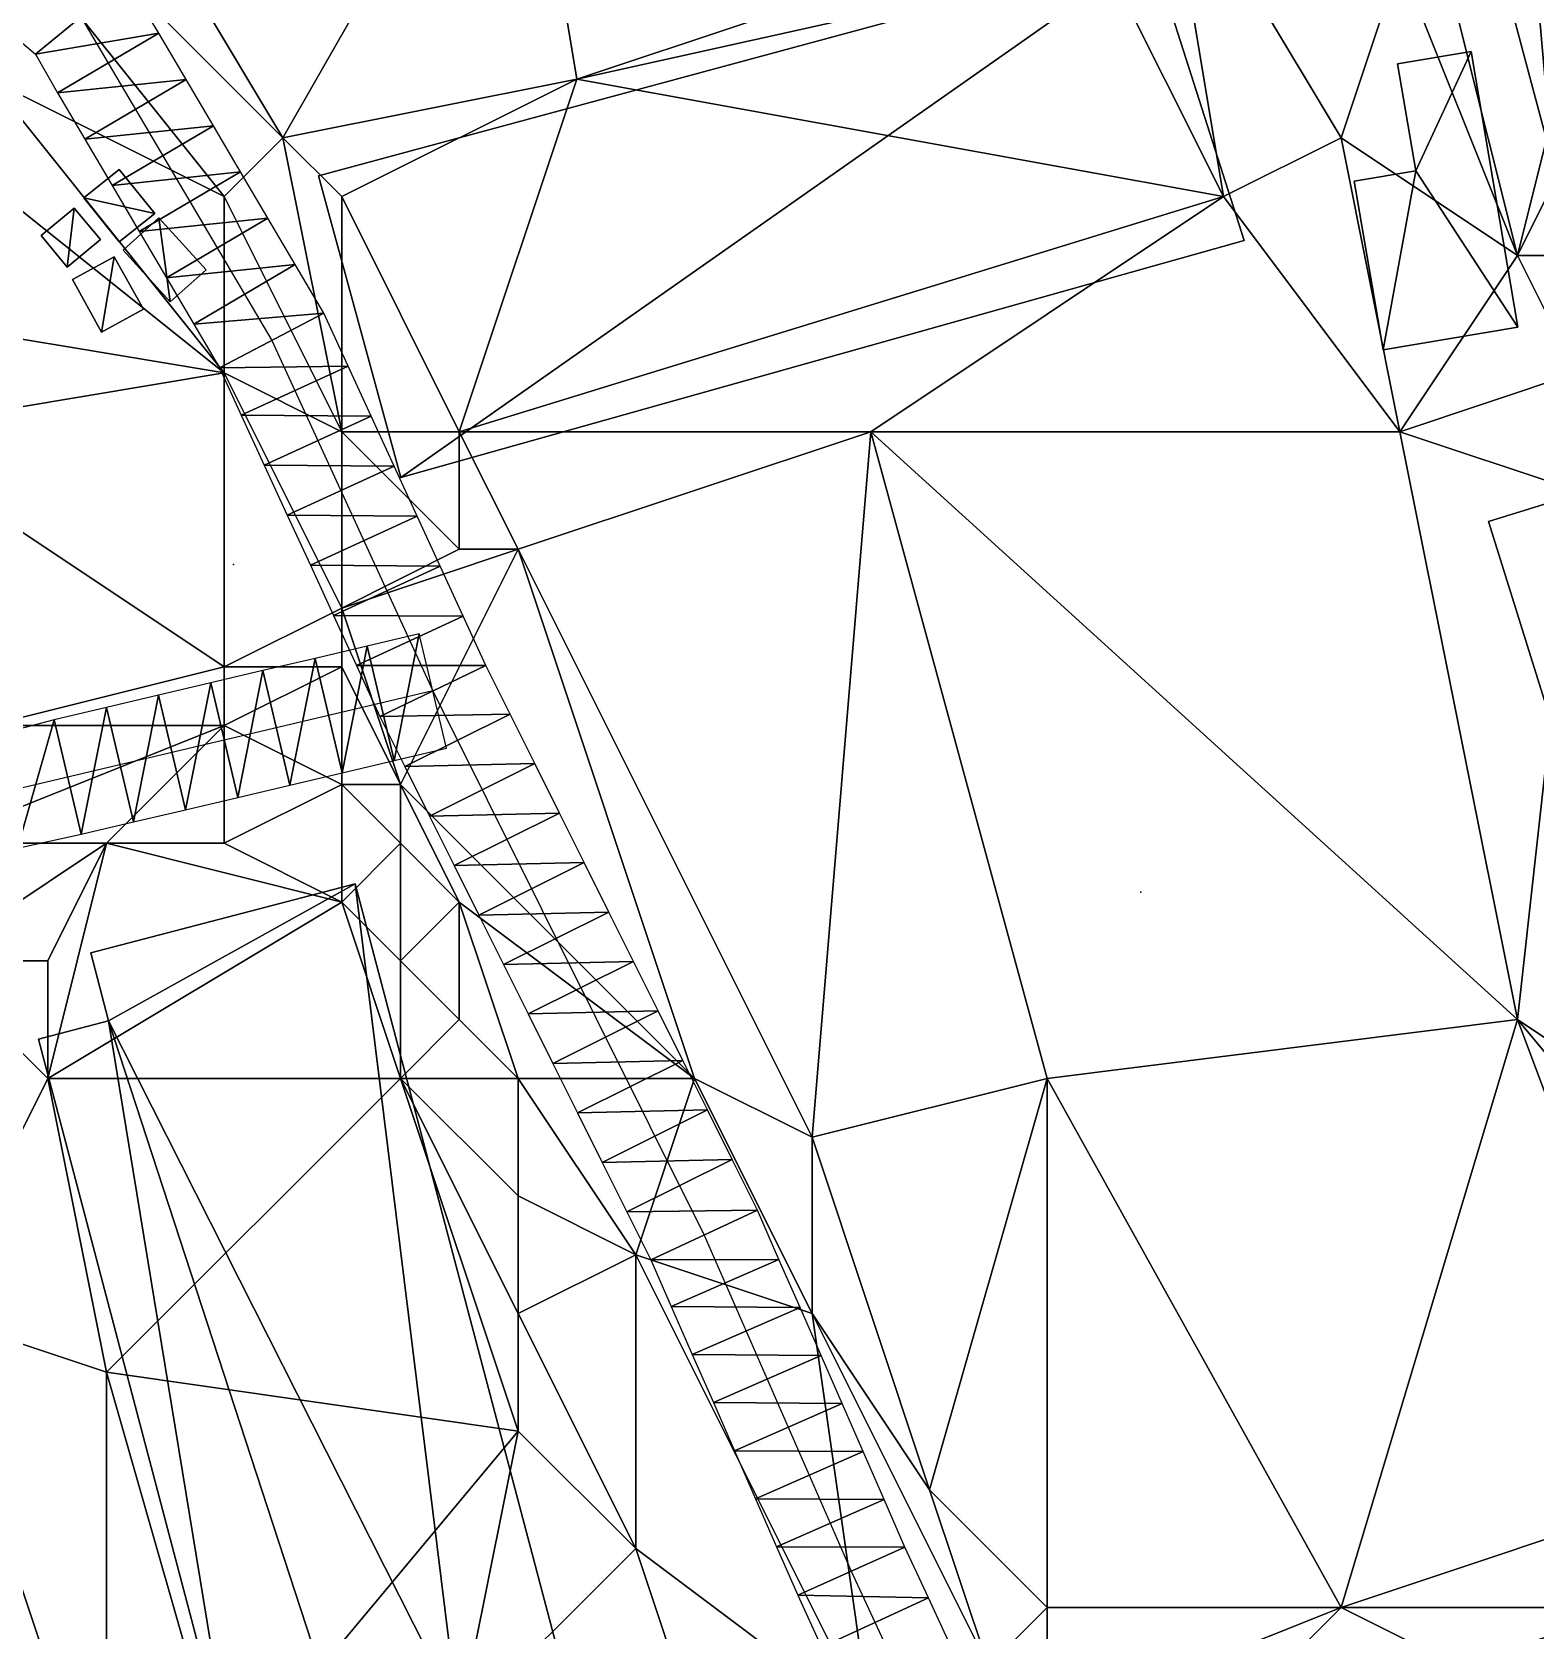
# Model space of a CAD drawing. Header units: metres. Extents: x -1103 to 901, y -902 to 905.
# Drawn here: x -152.5 to -101.4, y 165.2 to 219.6 of the extents above; entities that cross this region are included whole.
import ezdxf

# ---------------------------------------------------------------- set-up
doc = ezdxf.new("R2010")
doc.units = ezdxf.units.M
for name, color, linetype in [('OSM_BUILDING_FOOTPRINTS', 7, 'CONTINUOUS'), ('OSM_BUILDING_ROOFS', 1, 'CONTINUOUS'), ('OSM_BUILDING_WALLS', 8, 'CONTINUOUS'), ('OSM_ROAD_AXES', 2, 'CONTINUOUS'), ('OSM_ROAD_SURFACE', 9, 'CONTINUOUS'), ('OSM_TERRAIN', 3, 'CONTINUOUS'), ('OSM_TREES', 3, 'CONTINUOUS')]:
    doc.layers.add(name, color=color, linetype=linetype)

msp = doc.modelspace()

# ---------------------------------------------------------------- linework, layer by layer
at = {"layer": 'OSM_BUILDING_FOOTPRINTS'}
for points in [[(-113.732, 275.944, 16.438), (-112.273, 270.459, 16.438), (-115.214, 269.684, 16.438), (-111.124, 254.29, 16.438), (-108.172, 255.064, 16.438), (-102.402, 233.367, 16.438), (-105.442, 232.571, 16.438), (-100.821, 215.219, 16.438), (-97.782, 216.015, 16.438), (-96.831, 212.432, 16.438), (-59.48, 222.241, 16.438), (-64.432, 240.854, 16.438), (-83.169, 235.932, 16.438), (-90.276, 262.651, 16.438), (-71.706, 267.528, 16.438), (-72.855, 271.852, 16.438), (-72.38, 271.985, 16.438), (-74.779, 280.998, 16.438), (-75.265, 280.876, 16.438), (-76.547, 285.709, 16.438), (-113.732, 275.944, 16.438)], [(-142.793, 214.71, 17.88), (-114.451, 222.374, 17.88), (-111.3, 212.509, 17.88), (-139.985, 204.447, 17.88), (-142.793, 214.71, 17.88)], [(-107.553, 214.522, 19.19), (-105.453, 214.876, 19.19), (-106.083, 218.515, 19.19), (-103.574, 218.935, 19.19), (-101.982, 209.557, 19.19), (-106.569, 208.783, 19.19), (-107.553, 214.522, 19.19)], [(-149.568, 212.465, 17.805), (-150.773, 213.958, 17.805), (-149.568, 214.92, 17.805), (-148.364, 213.427, 17.805), (-149.568, 212.465, 17.805)], [(-152.232, 212.675, 17.638), (-151.105, 213.604, 17.638), (-150.21, 212.543, 17.638), (-151.337, 211.603, 17.638), (-152.232, 212.675, 17.638)], [(-149.436, 212.178, 17.799), (-148.22, 213.272, 17.799), (-146.617, 211.514, 17.799), (-147.833, 210.419, 17.799), (-149.436, 212.178, 17.799)], [(-102.988, 202.943, 18.299), (-72.59, 212.333, 18.299), (-64.466, 186.377, 18.299), (-94.863, 176.988, 18.299), (-102.988, 202.943, 18.299)], [(-151.16, 211.182, 17.627), (-149.745, 211.956, 17.627), (-148.75, 210.165, 17.627), (-150.176, 209.391, 17.627), (-151.16, 211.182, 17.627)], [(-150.541, 188.268, 14.889), (-141.543, 190.613, 14.889), (-134.369, 163.441, 14.889), (-138.061, 162.479, 14.889), (-137.686, 161.074, 14.889), (-141.565, 160.068, 14.889), (-141.908, 161.384, 14.889), (-145.744, 160.388, 14.889), (-152.321, 185.337, 14.889), (-149.933, 185.957, 14.889), (-150.541, 188.268, 14.889)]]:
    msp.add_polyline3d(points, close=True, dxfattribs=at)
at = {"layer": 'OSM_BUILDING_ROOFS'}
for points in [[(-108.172, 255.064, 44.038), (-97.782, 216.015, 44.038), (-90.276, 262.651, 44.038)], [(-108.172, 255.064, 44.038), (-102.402, 233.367, 44.038), (-97.782, 216.015, 44.038)], [(-102.402, 233.367, 44.038), (-105.442, 232.571, 44.038), (-100.821, 215.219, 44.038)], [(-102.402, 233.367, 44.038), (-100.821, 215.219, 44.038), (-97.782, 216.015, 44.038)], [(-114.451, 222.374, 39.08), (-142.793, 214.71, 39.08), (-139.985, 204.447, 39.08)], [(-114.451, 222.374, 39.08), (-139.985, 204.447, 39.08), (-111.3, 212.509, 39.08)], [(-105.453, 214.876, 29.19), (-103.574, 218.935, 29.19), (-106.083, 218.515, 29.19)], [(-105.453, 214.876, 29.19), (-101.982, 209.557, 29.19), (-103.574, 218.935, 29.19)], [(-150.773, 213.958, 27.805), (-148.364, 213.427, 27.805), (-149.568, 214.92, 27.805)], [(-105.453, 214.876, 29.19), (-107.553, 214.522, 29.19), (-106.569, 208.783, 29.19)], [(-105.453, 214.876, 29.19), (-106.569, 208.783, 29.19), (-101.982, 209.557, 29.19)], [(-150.773, 213.958, 27.805), (-149.568, 212.465, 27.805), (-148.364, 213.427, 27.805)], [(-151.105, 213.604, 27.638), (-152.232, 212.675, 27.638), (-151.337, 211.603, 27.638)], [(-151.105, 213.604, 27.638), (-151.337, 211.603, 27.638), (-150.21, 212.543, 27.638)], [(-148.22, 213.272, 27.799), (-149.436, 212.178, 27.799), (-147.833, 210.419, 27.799)], [(-148.22, 213.272, 27.799), (-147.833, 210.419, 27.799), (-146.617, 211.514, 27.799)], [(-72.59, 212.333, 39.499), (-102.988, 202.943, 39.499), (-94.863, 176.988, 39.499)], [(-149.745, 211.956, 27.627), (-151.16, 211.182, 27.627), (-150.176, 209.391, 27.627)], [(-149.745, 211.956, 27.627), (-150.176, 209.391, 27.627), (-148.75, 210.165, 27.627)], [(-141.543, 190.613, 20.089), (-150.541, 188.268, 20.089), (-149.933, 185.957, 20.089)], [(-138.061, 162.479, 20.089), (-141.543, 190.613, 20.089), (-149.933, 185.957, 20.089)], [(-138.061, 162.479, 20.089), (-134.369, 163.441, 20.089), (-141.543, 190.613, 20.089)], [(-149.933, 185.957, 20.089), (-152.321, 185.337, 20.089), (-145.744, 160.388, 20.089)], [(-149.933, 185.957, 20.089), (-145.744, 160.388, 20.089), (-141.908, 161.384, 20.089)], [(-138.061, 162.479, 20.089), (-149.933, 185.957, 20.089), (-141.908, 161.384, 20.089)]]:
    msp.add_3dface(points, dxfattribs=at)
at = {"layer": 'OSM_BUILDING_WALLS'}
for points in [[(-105.442, 232.571, 16.438), (-100.821, 215.219, 16.438), (-100.821, 215.219, 44.038)], [(-105.442, 232.571, 16.438), (-100.821, 215.219, 44.038), (-105.442, 232.571, 44.038)], [(-114.451, 222.374, 17.88), (-142.793, 214.71, 17.88), (-142.793, 214.71, 39.08)], [(-114.451, 222.374, 17.88), (-142.793, 214.71, 39.08), (-114.451, 222.374, 39.08)], [(-111.3, 212.509, 17.88), (-114.451, 222.374, 17.88), (-114.451, 222.374, 39.08)], [(-111.3, 212.509, 17.88), (-114.451, 222.374, 39.08), (-111.3, 212.509, 39.08)], [(-103.574, 218.935, 19.19), (-106.083, 218.515, 19.19), (-106.083, 218.515, 29.19)], [(-103.574, 218.935, 19.19), (-106.083, 218.515, 29.19), (-103.574, 218.935, 29.19)], [(-101.982, 209.557, 19.19), (-103.574, 218.935, 19.19), (-103.574, 218.935, 29.19)], [(-101.982, 209.557, 19.19), (-103.574, 218.935, 29.19), (-101.982, 209.557, 29.19)], [(-106.083, 218.515, 19.19), (-105.453, 214.876, 19.19), (-105.453, 214.876, 29.19)], [(-106.083, 218.515, 19.19), (-105.453, 214.876, 29.19), (-106.083, 218.515, 29.19)], [(-149.568, 214.92, 17.805), (-150.773, 213.958, 17.805), (-150.773, 213.958, 27.805)], [(-149.568, 214.92, 17.805), (-150.773, 213.958, 27.805), (-149.568, 214.92, 27.805)], [(-148.364, 213.427, 17.805), (-149.568, 214.92, 17.805), (-149.568, 214.92, 27.805)], [(-148.364, 213.427, 17.805), (-149.568, 214.92, 27.805), (-148.364, 213.427, 27.805)], [(-105.453, 214.876, 19.19), (-107.553, 214.522, 19.19), (-107.553, 214.522, 29.19)], [(-105.453, 214.876, 19.19), (-107.553, 214.522, 29.19), (-105.453, 214.876, 29.19)], [(-142.793, 214.71, 17.88), (-139.985, 204.447, 17.88), (-139.985, 204.447, 39.08)], [(-142.793, 214.71, 17.88), (-139.985, 204.447, 39.08), (-142.793, 214.71, 39.08)], [(-107.553, 214.522, 19.19), (-106.569, 208.783, 19.19), (-106.569, 208.783, 29.19)], [(-107.553, 214.522, 19.19), (-106.569, 208.783, 29.19), (-107.553, 214.522, 29.19)], [(-150.773, 213.958, 17.805), (-149.568, 212.465, 17.805), (-149.568, 212.465, 27.805)], [(-150.773, 213.958, 17.805), (-149.568, 212.465, 27.805), (-150.773, 213.958, 27.805)], [(-151.105, 213.604, 17.638), (-152.232, 212.675, 17.638), (-152.232, 212.675, 27.638)], [(-151.105, 213.604, 17.638), (-152.232, 212.675, 27.638), (-151.105, 213.604, 27.638)], [(-150.21, 212.543, 17.638), (-151.105, 213.604, 17.638), (-151.105, 213.604, 27.638)], [(-150.21, 212.543, 17.638), (-151.105, 213.604, 27.638), (-150.21, 212.543, 27.638)], [(-149.568, 212.465, 17.805), (-148.364, 213.427, 17.805), (-148.364, 213.427, 27.805)], [(-149.568, 212.465, 17.805), (-148.364, 213.427, 27.805), (-149.568, 212.465, 27.805)], [(-148.22, 213.272, 17.799), (-149.436, 212.178, 17.799), (-149.436, 212.178, 27.799)], [(-148.22, 213.272, 17.799), (-149.436, 212.178, 27.799), (-148.22, 213.272, 27.799)], [(-146.617, 211.514, 17.799), (-148.22, 213.272, 17.799), (-148.22, 213.272, 27.799)], [(-146.617, 211.514, 17.799), (-148.22, 213.272, 27.799), (-146.617, 211.514, 27.799)], [(-152.232, 212.675, 17.638), (-151.337, 211.603, 17.638), (-151.337, 211.603, 27.638)], [(-152.232, 212.675, 17.638), (-151.337, 211.603, 27.638), (-152.232, 212.675, 27.638)], [(-151.337, 211.603, 17.638), (-150.21, 212.543, 17.638), (-150.21, 212.543, 27.638)], [(-151.337, 211.603, 17.638), (-150.21, 212.543, 27.638), (-151.337, 211.603, 27.638)], [(-149.436, 212.178, 17.799), (-147.833, 210.419, 17.799), (-147.833, 210.419, 27.799)], [(-149.436, 212.178, 17.799), (-147.833, 210.419, 27.799), (-149.436, 212.178, 27.799)], [(-139.985, 204.447, 17.88), (-111.3, 212.509, 17.88), (-111.3, 212.509, 39.08)], [(-139.985, 204.447, 17.88), (-111.3, 212.509, 39.08), (-139.985, 204.447, 39.08)], [(-72.59, 212.333, 18.299), (-102.988, 202.943, 18.299), (-102.988, 202.943, 39.499)], [(-72.59, 212.333, 18.299), (-102.988, 202.943, 39.499), (-72.59, 212.333, 39.499)], [(-149.745, 211.956, 17.627), (-151.16, 211.182, 17.627), (-151.16, 211.182, 27.627)], [(-149.745, 211.956, 17.627), (-151.16, 211.182, 27.627), (-149.745, 211.956, 27.627)], [(-148.75, 210.165, 17.627), (-149.745, 211.956, 17.627), (-149.745, 211.956, 27.627)], [(-148.75, 210.165, 17.627), (-149.745, 211.956, 27.627), (-148.75, 210.165, 27.627)], [(-147.833, 210.419, 17.799), (-146.617, 211.514, 17.799), (-146.617, 211.514, 27.799)], [(-147.833, 210.419, 17.799), (-146.617, 211.514, 27.799), (-147.833, 210.419, 27.799)], [(-151.16, 211.182, 17.627), (-150.176, 209.391, 17.627), (-150.176, 209.391, 27.627)], [(-151.16, 211.182, 17.627), (-150.176, 209.391, 27.627), (-151.16, 211.182, 27.627)], [(-150.176, 209.391, 17.627), (-148.75, 210.165, 17.627), (-148.75, 210.165, 27.627)], [(-150.176, 209.391, 17.627), (-148.75, 210.165, 27.627), (-150.176, 209.391, 27.627)], [(-106.569, 208.783, 19.19), (-101.982, 209.557, 19.19), (-101.982, 209.557, 29.19)], [(-106.569, 208.783, 19.19), (-101.982, 209.557, 29.19), (-106.569, 208.783, 29.19)], [(-102.988, 202.943, 18.299), (-94.863, 176.988, 18.299), (-94.863, 176.988, 39.499)], [(-102.988, 202.943, 18.299), (-94.863, 176.988, 39.499), (-102.988, 202.943, 39.499)], [(-141.543, 190.613, 14.889), (-150.541, 188.268, 14.889), (-150.541, 188.268, 20.089)], [(-141.543, 190.613, 14.889), (-150.541, 188.268, 20.089), (-141.543, 190.613, 20.089)], [(-134.369, 163.441, 14.889), (-141.543, 190.613, 14.889), (-141.543, 190.613, 20.089)], [(-134.369, 163.441, 14.889), (-141.543, 190.613, 20.089), (-134.369, 163.441, 20.089)], [(-150.541, 188.268, 14.889), (-149.933, 185.957, 14.889), (-149.933, 185.957, 20.089)], [(-150.541, 188.268, 14.889), (-149.933, 185.957, 20.089), (-150.541, 188.268, 20.089)], [(-149.933, 185.957, 14.889), (-152.321, 185.337, 14.889), (-152.321, 185.337, 20.089)], [(-149.933, 185.957, 14.889), (-152.321, 185.337, 20.089), (-149.933, 185.957, 20.089)], [(-152.321, 185.337, 14.889), (-145.744, 160.388, 14.889), (-145.744, 160.388, 20.089)], [(-152.321, 185.337, 14.889), (-145.744, 160.388, 20.089), (-152.321, 185.337, 20.089)]]:
    msp.add_3dface(points, dxfattribs=at)
at = {"layer": 'OSM_ROAD_AXES'}
for points in [[(-170.394, 241.606, 19.706), (-158.876, 227.118, 20.064), (-150.873, 220.118, 19.975), (-144.384, 209.103, 19.916), (-138.902, 197.182, 19.423), (-129.672, 178.669, 18.729), (-124.664, 167.234, 18.428), (-123.05, 163.739, 18.362)], [(-138.902, 197.182, 19.423), (-153.095, 193.831, 17.672), (-154.952, 194.129, 17.362), (-156.068, 195.158, 17.368), (-166.149, 207.964, 18.04), (-169.255, 208.119, 17.931), (-172.671, 206.493, 17.585), (-203.057, 177.043, 16.368), (-205.721, 176.457, 16.447), (-208.839, 177.629, 16.61), (-212.099, 180.582, 16.843), (-213.437, 183.524, 17.128), (-213.139, 185.437, 17.21), (-212.243, 186.908, 17.274), (-186.455, 210.618, 18.017)]]:
    msp.add_polyline3d(points, dxfattribs=at)
at = {"layer": 'OSM_ROAD_SURFACE'}
for points in [[(-153.523, 219.779, 19.99), (-152.416, 218.845, 19.978), (-149.33, 221.391, 20.329)], [(-152.416, 218.845, 19.978), (-148.223, 219.56, 20.261), (-149.33, 221.391, 20.329)], [(-152.416, 218.845, 19.978), (-151.669, 217.529, 19.953), (-148.223, 219.56, 20.261)], [(-151.669, 217.529, 19.953), (-147.296, 217.986, 20.198), (-148.223, 219.56, 20.261)], [(-151.669, 217.529, 19.953), (-150.742, 215.956, 19.939), (-147.296, 217.986, 20.198)], [(-150.742, 215.956, 19.939), (-146.369, 216.413, 20.134), (-147.296, 217.986, 20.198)], [(-150.742, 215.956, 19.939), (-149.815, 214.382, 19.951), (-146.369, 216.413, 20.134)], [(-149.815, 214.382, 19.951), (-145.442, 214.839, 20.071), (-146.369, 216.413, 20.134)], [(-149.815, 214.382, 19.951), (-148.888, 212.809, 19.962), (-145.442, 214.839, 20.071)], [(-148.888, 212.809, 19.962), (-144.515, 213.265, 20.093), (-145.442, 214.839, 20.071)], [(-148.888, 212.809, 19.962), (-147.961, 211.235, 19.974), (-144.515, 213.265, 20.093)], [(-147.961, 211.235, 19.974), (-143.588, 211.692, 20.126), (-144.515, 213.265, 20.093)], [(-147.961, 211.235, 19.974), (-147.034, 209.662, 19.985), (-143.588, 211.692, 20.126)], [(-147.034, 209.662, 19.985), (-142.611, 210.029, 20.191), (-143.588, 211.692, 20.126)], [(-147.034, 209.662, 19.985), (-146.157, 208.178, 19.994), (-142.611, 210.029, 20.191)], [(-146.157, 208.178, 19.994), (-141.784, 208.236, 20.241), (-142.611, 210.029, 20.191)], [(-146.157, 208.178, 19.994), (-145.418, 206.565, 19.917), (-141.784, 208.236, 20.241)], [(-145.418, 206.565, 19.917), (-141.001, 206.533, 20.225), (-141.784, 208.236, 20.241)], [(-145.418, 206.565, 19.917), (-144.635, 204.861, 19.839), (-141.001, 206.533, 20.225)], [(-144.635, 204.861, 19.839), (-140.217, 204.83, 20.041), (-141.001, 206.533, 20.225)], [(-144.635, 204.861, 19.839), (-143.852, 203.158, 19.761), (-140.217, 204.83, 20.041)], [(-143.852, 203.158, 19.761), (-139.434, 203.127, 19.84), (-140.217, 204.83, 20.041)], [(-143.852, 203.158, 19.761), (-143.068, 201.455, 19.682), (-139.434, 203.127, 19.84)], [(-143.068, 201.455, 19.682), (-138.651, 201.423, 19.788), (-139.434, 203.127, 19.84)], [(-143.068, 201.455, 19.682), (-142.285, 199.752, 19.58), (-138.651, 201.423, 19.788)], [(-142.285, 199.752, 19.58), (-137.868, 199.72, 19.699), (-138.651, 201.423, 19.788)], [(-142.285, 199.752, 19.58), (-141.502, 198.049, 19.401), (-137.868, 199.72, 19.699)], [(-141.502, 198.049, 19.401), (-137.098, 198.046, 19.594), (-137.868, 199.72, 19.699)], [(-139.361, 199.128, 19.636), (-141.135, 198.709, 19.584), (-140.216, 194.816, 19.26)], [(-139.361, 199.128, 19.636), (-140.216, 194.816, 19.26), (-138.442, 195.235, 19.344)], [(-141.135, 198.709, 19.584), (-142.909, 198.29, 19.019), (-141.99, 194.397, 18.861)], [(-141.135, 198.709, 19.584), (-141.99, 194.397, 18.861), (-140.216, 194.816, 19.26)], [(-142.909, 198.29, 19.019), (-144.683, 197.872, 18.808), (-143.764, 193.979, 18.699)], [(-142.909, 198.29, 19.019), (-143.764, 193.979, 18.699), (-141.99, 194.397, 18.861)], [(-141.502, 198.049, 19.401), (-140.705, 196.317, 19.384), (-137.098, 198.046, 19.594)], [(-140.705, 196.317, 19.384), (-136.273, 196.391, 19.517), (-137.098, 198.046, 19.594)], [(-146.458, 197.453, 18.668), (-148.232, 197.034, 18.398), (-147.313, 193.141, 18.292)], [(-146.458, 197.453, 18.668), (-147.313, 193.141, 18.292), (-145.539, 193.56, 18.493)], [(-144.683, 197.872, 18.808), (-146.458, 197.453, 18.668), (-145.539, 193.56, 18.493)], [(-144.683, 197.872, 18.808), (-145.539, 193.56, 18.493), (-143.764, 193.979, 18.699)], [(-148.232, 197.034, 18.398), (-150.006, 196.615, 18.127), (-149.087, 192.722, 18.092)], [(-148.232, 197.034, 18.398), (-149.087, 192.722, 18.092), (-147.313, 193.141, 18.292)], [(-150.006, 196.615, 18.127), (-151.78, 196.196, 17.857), (-150.861, 192.303, 17.866)], [(-150.006, 196.615, 18.127), (-150.861, 192.303, 17.866), (-149.087, 192.722, 18.092)], [(-140.705, 196.317, 19.384), (-139.852, 194.606, 19.245), (-136.273, 196.391, 19.517)], [(-139.852, 194.606, 19.245), (-135.434, 194.708, 19.44), (-136.273, 196.391, 19.517)], [(-151.78, 196.196, 17.857), (-153.161, 195.83, 17.646), (-153.028, 191.832, 17.562)], [(-151.78, 196.196, 17.857), (-153.028, 191.832, 17.562), (-150.861, 192.303, 17.866)], [(-139.852, 194.606, 19.245), (-139.013, 192.923, 19.164), (-135.434, 194.708, 19.44)], [(-139.013, 192.923, 19.164), (-134.594, 193.025, 19.362), (-135.434, 194.708, 19.44)], [(-139.013, 192.923, 19.164), (-138.174, 191.24, 19.103), (-134.594, 193.025, 19.362)], [(-138.174, 191.24, 19.103), (-133.755, 191.342, 19.284), (-134.594, 193.025, 19.362)], [(-138.174, 191.24, 19.103), (-137.335, 189.557, 19.042), (-133.755, 191.342, 19.284)], [(-137.335, 189.557, 19.042), (-132.916, 189.659, 19.207), (-133.755, 191.342, 19.284)], [(-137.335, 189.557, 19.042), (-136.496, 187.874, 18.978), (-132.916, 189.659, 19.207)], [(-136.496, 187.874, 18.978), (-132.077, 187.976, 19.129), (-132.916, 189.659, 19.207)], [(-136.496, 187.874, 18.978), (-135.657, 186.191, 18.913), (-132.077, 187.976, 19.129)], [(-135.657, 186.191, 18.913), (-131.238, 186.293, 19.051), (-132.077, 187.976, 19.129)], [(-135.657, 186.191, 18.913), (-134.818, 184.508, 18.849), (-131.238, 186.293, 19.051)], [(-134.818, 184.508, 18.849), (-130.399, 184.61, 18.973), (-131.238, 186.293, 19.051)], [(-134.818, 184.508, 18.849), (-133.979, 182.825, 18.818), (-130.399, 184.61, 18.973)], [(-133.979, 182.825, 18.818), (-129.56, 182.927, 18.914), (-130.399, 184.61, 18.973)], [(-133.979, 182.825, 18.818), (-133.14, 181.142, 18.803), (-129.56, 182.927, 18.914)], [(-133.14, 181.142, 18.803), (-128.721, 181.244, 18.859), (-129.56, 182.927, 18.914)], [(-133.14, 181.142, 18.803), (-132.301, 179.46, 18.787), (-128.721, 181.244, 18.859)], [(-132.301, 179.46, 18.787), (-127.861, 179.518, 18.802), (-128.721, 181.244, 18.859)], [(-132.301, 179.46, 18.787), (-131.483, 177.82, 18.756), (-127.861, 179.518, 18.802)], [(-131.483, 177.82, 18.756), (-127.124, 177.838, 18.747), (-127.861, 179.518, 18.802)], [(-131.483, 177.82, 18.756), (-130.788, 176.233, 18.716), (-127.124, 177.838, 18.747)], [(-130.788, 176.233, 18.716), (-126.409, 176.204, 18.693), (-127.124, 177.838, 18.747)], [(-130.788, 176.233, 18.716), (-130.073, 174.6, 18.674), (-126.409, 176.204, 18.693)], [(-130.073, 174.6, 18.674), (-125.694, 174.57, 18.653), (-126.409, 176.204, 18.693)], [(-130.073, 174.6, 18.674), (-129.358, 172.966, 18.633), (-125.694, 174.57, 18.653)], [(-129.358, 172.966, 18.633), (-124.978, 172.937, 18.622), (-125.694, 174.57, 18.653)], [(-129.358, 172.966, 18.633), (-128.642, 171.332, 18.592), (-124.978, 172.937, 18.622)], [(-128.642, 171.332, 18.592), (-124.263, 171.303, 18.59), (-124.978, 172.937, 18.622)], [(-128.642, 171.332, 18.592), (-127.927, 169.699, 18.533), (-124.263, 171.303, 18.59)], [(-127.927, 169.699, 18.533), (-123.548, 169.67, 18.558), (-124.263, 171.303, 18.59)], [(-127.927, 169.699, 18.533), (-127.212, 168.065, 18.47), (-123.548, 169.67, 18.558)], [(-127.212, 168.065, 18.47), (-122.841, 168.055, 18.527), (-123.548, 169.67, 18.558)], [(-127.212, 168.065, 18.47), (-126.488, 166.413, 18.406), (-122.841, 168.055, 18.527)], [(-126.488, 166.413, 18.406), (-122.042, 166.325, 18.494), (-122.841, 168.055, 18.527)], [(-126.488, 166.413, 18.406), (-125.673, 164.648, 18.346), (-122.042, 166.325, 18.494)], [(-125.673, 164.648, 18.346), (-121.235, 164.578, 18.46), (-122.042, 166.325, 18.494)]]:
    msp.add_3dface(points, dxfattribs=at)
at = {"layer": 'OSM_TERRAIN'}
for points in [[(-162, 234, 20.205), (-144, 216, 20.305), (-156, 236, 20.67)], [(-144, 216, 20.305), (-136, 230, 21.041), (-156, 236, 20.67)], [(-154, 218, 19.893), (-146, 214, 19.87), (-162, 234, 20.205)], [(-146, 214, 19.87), (-144, 216, 20.305), (-162, 234, 20.205)], [(-100, 220, 18.87), (-98, 216, 18.678), (-104, 232, 18.678)], [(-98, 216, 18.678), (-70, 218, 18.613), (-104, 232, 18.678)], [(-70, 218, 18.613), (-60, 222, 18.646), (-104, 232, 18.678)], [(-134, 218, 20.891), (-136, 230, 21.041), (-144, 216, 20.305)], [(-134, 218, 20.891), (-122, 222, 21.084), (-136, 230, 21.041)], [(-112, 214, 20.864), (-114, 226, 21.538), (-116, 222, 20.958)], [(-112, 214, 20.864), (-108, 216, 21.573), (-114, 226, 21.538)], [(-108, 216, 21.573), (-106, 222, 21.548), (-114, 226, 21.538)], [(-112, 214, 20.864), (-116, 222, 20.958), (-134, 218, 20.891)], [(-134, 218, 20.891), (-116, 222, 20.958), (-122, 222, 21.084)], [(-102, 212, 21.477), (-106, 222, 21.548), (-108, 216, 21.573)], [(-106, 222, 21.548), (-102, 212, 21.477), (-104, 220, 21.264)], [(-102, 212, 21.477), (-100, 220, 18.87), (-104, 220, 21.264)], [(-100, 216, 19.365), (-100, 220, 18.87), (-102, 212, 21.477)], [(-156, 216, 19.407), (-146, 208, 19.947), (-154, 218, 19.893)], [(-146, 208, 19.947), (-146, 214, 19.87), (-154, 218, 19.893)], [(-142, 214, 20.713), (-134, 218, 20.891), (-144, 216, 20.305)], [(-142, 214, 20.713), (-138, 206, 20.698), (-134, 218, 20.891)], [(-138, 206, 20.698), (-112, 214, 20.864), (-134, 218, 20.891)], [(-158, 210, 19.373), (-146, 208, 19.947), (-156, 216, 19.407)], [(-142, 206, 19.931), (-144, 216, 20.305), (-146, 214, 19.87)], [(-142, 206, 19.931), (-142, 214, 20.713), (-144, 216, 20.305)], [(-106, 206, 21.447), (-108, 216, 21.573), (-112, 214, 20.864)], [(-108, 216, 21.573), (-106, 206, 21.447), (-102, 212, 21.477)], [(-102, 212, 21.477), (-100, 212, 21.147), (-100, 216, 19.365)], [(-146, 208, 19.947), (-142, 206, 19.931), (-146, 214, 19.87)], [(-142, 206, 19.931), (-138, 206, 20.698), (-142, 214, 20.713)], [(-124, 206, 20.675), (-112, 214, 20.864), (-138, 206, 20.698)], [(-124, 206, 20.675), (-106, 206, 21.447), (-112, 214, 20.864)], [(-106, 206, 21.447), (-100, 208, 21.555), (-102, 212, 21.477)], [(-100, 208, 21.555), (-100, 212, 21.147), (-102, 212, 21.477)], [(-158, 206, 18.8), (-146, 208, 19.947), (-158, 210, 19.373)], [(-146, 198, 18.669), (-146, 208, 19.947), (-158, 206, 18.8)], [(-146, 198, 18.669), (-142, 200, 19.637), (-146, 208, 19.947)], [(-146, 208, 19.947), (-142, 200, 19.637), (-142, 206, 19.931)], [(-106, 206, 21.447), (-100, 204, 20.632), (-100, 208, 21.555)], [(-154, 196, 17.454), (-146, 198, 18.669), (-158, 206, 18.8)], [(-142, 200, 19.637), (-138, 202, 19.735), (-142, 206, 19.931)], [(-142, 206, 19.931), (-138, 202, 19.735), (-138, 206, 20.698)], [(-138, 202, 19.735), (-136, 202, 19.861), (-138, 206, 20.698)], [(-136, 202, 19.861), (-124, 206, 20.675), (-138, 206, 20.698)], [(-136, 202, 19.861), (-126, 182, 19.403), (-124, 206, 20.675)], [(-126, 182, 19.403), (-118, 184, 20.451), (-124, 206, 20.675)], [(-118, 184, 20.451), (-102, 186, 21.587), (-124, 206, 20.675)], [(-102, 186, 21.587), (-106, 206, 21.447), (-124, 206, 20.675)], [(-106, 206, 21.447), (-102, 186, 21.587), (-100, 204, 20.632)], [(-96, 182, 20.598), (-100, 204, 20.632), (-102, 186, 21.587)], [(-140, 194, 19.142), (-136, 202, 19.861), (-142, 200, 19.637)], [(-142, 200, 19.637), (-136, 202, 19.861), (-138, 202, 19.735)], [(-140, 194, 19.142), (-130, 184, 18.899), (-136, 202, 19.861)], [(-130, 184, 18.899), (-126, 182, 19.403), (-136, 202, 19.861)], [(-142, 198, 18.923), (-142, 200, 19.637), (-146, 198, 18.669)], [(-142, 198, 18.923), (-140, 194, 19.142), (-142, 200, 19.637)], [(-146, 196, 18.757), (-146, 198, 18.669), (-154, 196, 17.454)], [(-146, 196, 18.757), (-142, 194, 18.797), (-142, 198, 18.923)], [(-146, 196, 18.757), (-142, 198, 18.923), (-146, 198, 18.669)], [(-142, 194, 18.797), (-140, 194, 19.142), (-142, 198, 18.923)], [(-150, 192, 17.866), (-146, 196, 18.757), (-156, 192, 17.258)], [(-156, 192, 17.258), (-146, 196, 18.757), (-154, 196, 17.454)], [(-150, 192, 17.866), (-146, 192, 18.181), (-146, 196, 18.757)], [(-146, 192, 18.181), (-142, 194, 18.797), (-146, 196, 18.757)], [(-142, 190, 17.119), (-142, 194, 18.797), (-146, 192, 18.181)], [(-142, 190, 17.119), (-140, 192, 18.635), (-142, 194, 18.797)], [(-140, 192, 18.635), (-140, 194, 19.142), (-142, 194, 18.797)], [(-140, 192, 18.635), (-138, 190, 18.998), (-140, 194, 19.142)], [(-138, 190, 18.998), (-130, 184, 18.899), (-140, 194, 19.142)], [(-156, 188, 16.133), (-150, 192, 17.866), (-156, 192, 17.258)], [(-156, 188, 16.133), (-152, 188, 16.822), (-150, 192, 17.866)], [(-152, 188, 16.822), (-152, 184, 16.98), (-150, 192, 17.866)], [(-152, 184, 16.98), (-142, 190, 17.119), (-150, 192, 17.866)], [(-150, 192, 17.866), (-142, 190, 17.119), (-146, 192, 18.181)], [(-140, 188, 17.399), (-140, 192, 18.635), (-142, 190, 17.119)], [(-140, 188, 17.399), (-138, 190, 18.998), (-140, 192, 18.635)], [(-152, 184, 16.98), (-140, 184, 17.119), (-142, 190, 17.119)], [(-142, 190, 17.119), (-140, 184, 17.119), (-140, 188, 17.399)], [(-138, 186, 18.21), (-138, 190, 18.998), (-140, 188, 17.399)], [(-138, 186, 18.21), (-136, 184, 18.742), (-138, 190, 18.998)], [(-138, 190, 18.998), (-136, 184, 18.742), (-130, 184, 18.899)], [(-156, 176, 16.209), (-152, 184, 16.98), (-156, 188, 16.133)], [(-152, 184, 16.98), (-152, 188, 16.822), (-156, 188, 16.133)], [(-140, 184, 17.119), (-138, 186, 18.21), (-140, 188, 17.399)], [(-140, 184, 17.119), (-136, 184, 18.742), (-138, 186, 18.21)], [(-108, 166, 20.037), (-102, 186, 21.587), (-118, 184, 20.451)], [(-108, 166, 20.037), (-96, 170, 20.466), (-102, 186, 21.587)], [(-96, 170, 20.466), (-92, 174, 20.624), (-102, 186, 21.587)], [(-92, 174, 20.624), (-96, 182, 20.598), (-102, 186, 21.587)], [(-150, 174, 17.035), (-152, 184, 16.98), (-156, 176, 16.209)], [(-150, 174, 17.035), (-140, 184, 17.119), (-152, 184, 16.98)], [(-136, 172, 17.17), (-140, 184, 17.119), (-150, 174, 17.035)], [(-140, 184, 17.119), (-136, 172, 17.17), (-136, 176, 17.412)], [(-136, 176, 17.412), (-136, 180, 17.848), (-140, 184, 17.119)], [(-140, 184, 17.119), (-136, 180, 17.848), (-136, 184, 18.742)], [(-136, 180, 17.848), (-132, 178, 18.713), (-136, 184, 18.742)], [(-136, 184, 18.742), (-132, 178, 18.713), (-130, 184, 18.899)], [(-132, 178, 18.713), (-126, 176, 18.636), (-130, 184, 18.899)], [(-130, 184, 18.899), (-126, 176, 18.636), (-126, 182, 19.403)], [(-122, 170, 18.693), (-118, 184, 20.451), (-126, 182, 19.403)], [(-122, 170, 18.693), (-118, 166, 19.28), (-118, 184, 20.451)], [(-118, 166, 19.28), (-108, 166, 20.037), (-118, 184, 20.451)], [(-122, 170, 18.693), (-126, 182, 19.403), (-126, 176, 18.636)], [(-136, 176, 17.412), (-132, 178, 18.713), (-136, 180, 17.848)], [(-132, 168, 17.39), (-132, 178, 18.713), (-136, 176, 17.412)], [(-124, 162, 18.302), (-132, 178, 18.713), (-132, 168, 17.39)], [(-124, 162, 18.302), (-126, 176, 18.636), (-132, 178, 18.713)], [(-172, 148, 14.963), (-150, 158, 15.358), (-156, 176, 16.209)], [(-156, 176, 16.209), (-150, 158, 15.358), (-150, 174, 17.035)], [(-136, 172, 17.17), (-132, 168, 17.39), (-136, 176, 17.412)], [(-124, 162, 18.302), (-120, 164, 18.414), (-126, 176, 18.636)], [(-120, 164, 18.414), (-122, 170, 18.693), (-126, 176, 18.636)], [(-150, 158, 15.358), (-146, 160, 16.958), (-150, 174, 17.035)], [(-146, 160, 16.958), (-136, 172, 17.17), (-150, 174, 17.035)], [(-138, 162, 17.119), (-136, 172, 17.17), (-146, 160, 16.958)], [(-138, 162, 17.119), (-132, 168, 17.39), (-136, 172, 17.17)], [(-120, 164, 18.414), (-118, 166, 19.28), (-122, 170, 18.693)], [(-108, 166, 20.037), (-98, 166, 19.652), (-96, 170, 20.466)], [(-138, 162, 17.119), (-130, 162, 16.973), (-132, 168, 17.39)], [(-130, 162, 16.973), (-124, 162, 18.302), (-132, 168, 17.39)], [(-120, 164, 18.414), (-118, 162, 18.392), (-118, 166, 19.28)], [(-118, 162, 18.392), (-108, 166, 20.037), (-118, 166, 19.28)], [(-118, 162, 18.392), (-112, 162, 18.658), (-108, 166, 20.037)], [(-112, 162, 18.658), (-104, 164, 19.27), (-108, 166, 20.037)], [(-104, 164, 19.27), (-98, 166, 19.652), (-108, 166, 20.037)], [(-104, 164, 19.27), (-100, 164, 19.531), (-98, 166, 19.652)]]:
    msp.add_3dface(points, dxfattribs=at)
at = {"layer": 'OSM_TREES'}
for p in [(-145.678, 201.484, 19.171), (-114.815, 190.336, 20.847)]:
    msp.add_point(p, dxfattribs=at)

doc.saveas('drawing.dxf')
